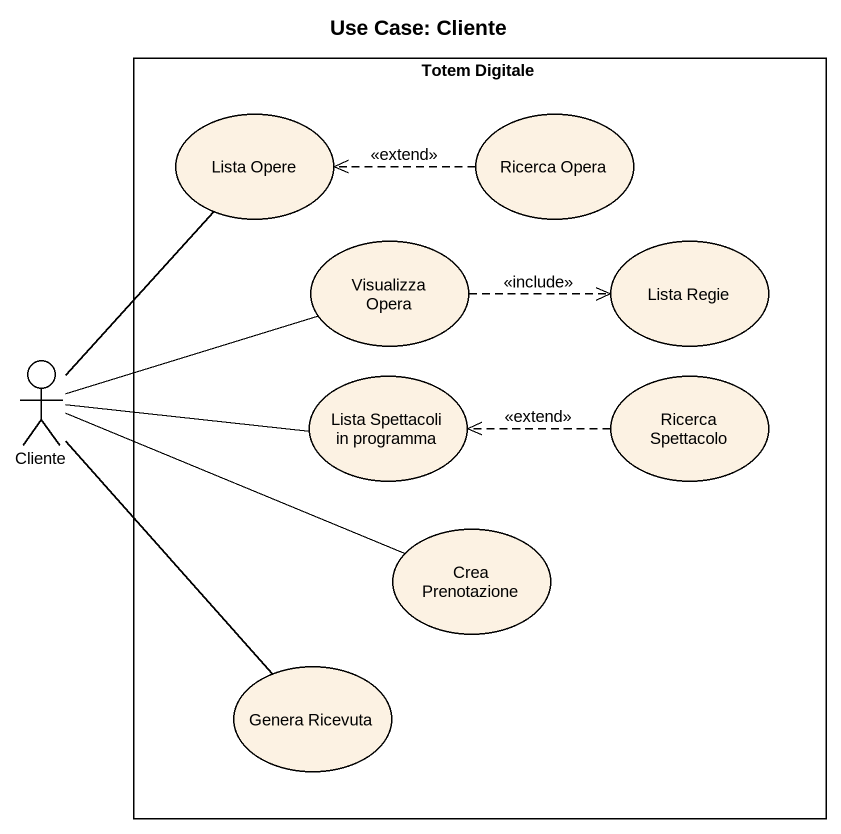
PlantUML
@startuml
title Use Case: Cliente
rectangle "Totem Digitale" as Totem_Digitale {
  usecase "Lista Opere" as Lista_Opere
  usecase "Ricerca Opera" as Ricerca_Opera
  usecase "Visualizza Opera" as Visualizza_Opera
  usecase "Lista Regie" as Lista_Regie
  usecase "Lista Spettacoli in programma" as Lista_Spettacoli_in
  usecase "Ricerca Spettacolo" as Ricerca_Spettacolo
  usecase "Crea Prenotazione" as Crea_Prenotazione
  usecase "Genera Ricevuta" as Genera_Ricevuta
}
actor Cliente
Ricerca_Opera .left.> Lista_Opere : <<extend>>
Visualizza_Opera .right.> Lista_Regie : <<include>>
Visualizza_Opera -left- Cliente
Cliente -up- Lista_Opere
Cliente -right- Lista_Spettacoli_in
Cliente -right- Crea_Prenotazione
Cliente -- Genera_Ricevuta
Ricerca_Spettacolo .left.> Lista_Spettacoli_in : <<extend>>
@enduml
